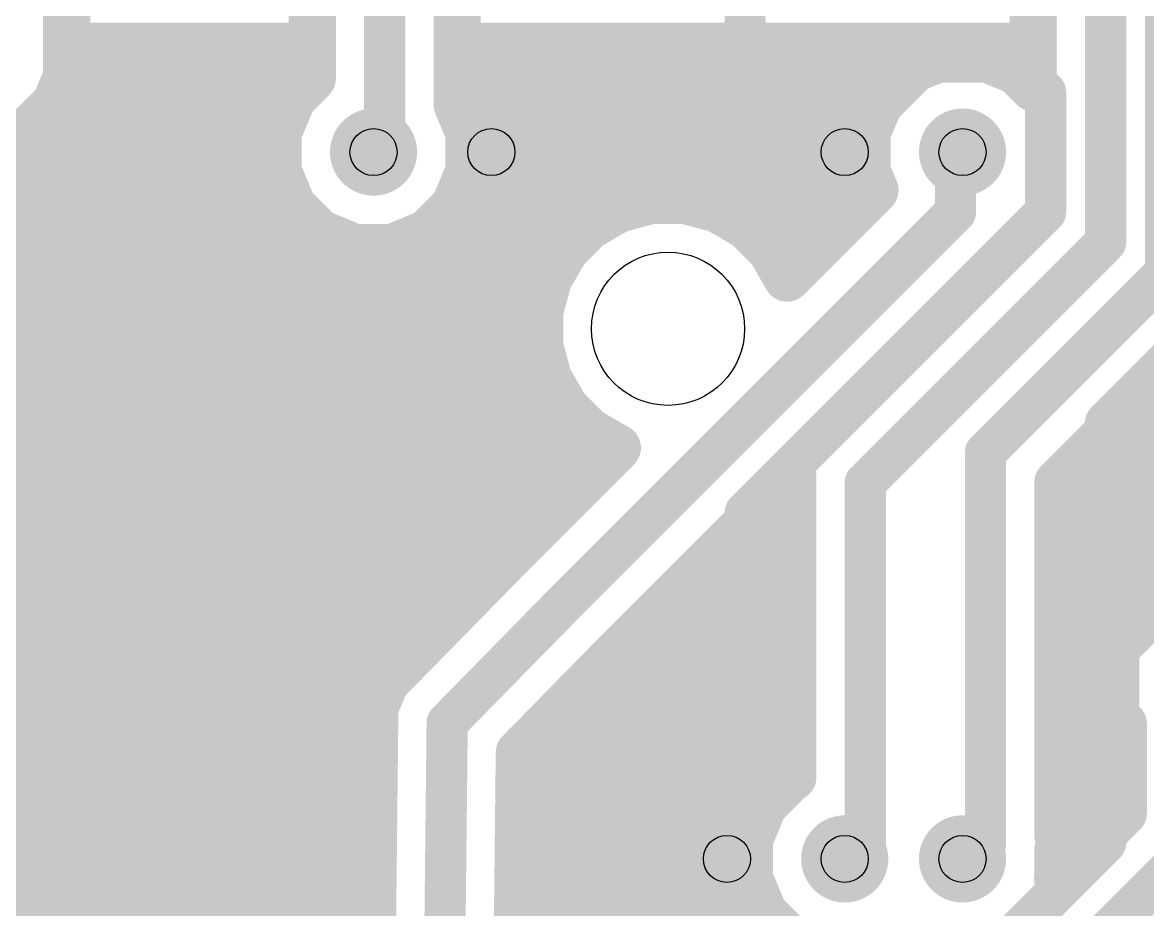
# Model space of a CAD drawing. Extents: x 0 to 108, y 0 to 85.
# Drawn here: x 36.88 to 61.14, y 48.44 to 67.56 of the extents above; entities that cross this region are included whole.
import ezdxf

# ---------------------------------------------------------------- set-up
doc = ezdxf.new("R2010")
doc.units = 0
for name, color, linetype in [('16', 174, 'CONTINUOUS'), ('17', 94, 'CONTINUOUS'), ('20', 178, 'CONTINUOUS'), ('44', 250, 'CONTINUOUS')]:
    doc.layers.add(name, color=color, linetype=linetype)

# ---------------------------------------------------------------- blocks, each defined once
blk = doc.blocks.new('ROUNDP')
at = {"const_width": 0.5}
blk.add_lwpolyline([(0, -0.25, 1), (0, 0.25, 1), (0, -0.25)], format="xyb", dxfattribs=at)

msp = doc.modelspace()

# ---------------------------------------------------------------- linework, layer by layer
at = {"layer": '16'}
for points, const_width in [([(52.4637, 66.7131), (52.4637, 74.4855)], 0.889), ([(43.1292, 72.2757), (43.1292, 66.3588)], 1.016), ([(44.6913, 72.5424), (44.6913, 64.77)], 0.889), ([(46.2534, 65.7925), (46.2534, 71.8954)], 1.016), ([(37.8333, 66.4024), (37.8333, 71.1267)], 1.016), ([(61.5315, 62.1792), (61.5315, 69.9516)], 0.889), ([(60.2361, 69.3039), (60.2361, 62.8269)], 0.889), ([(58.674, 68.6569), (58.674, 66.1556)], 1.016), ([(37.8333, 67.056), (43.1292, 67.056)], 1.016), ([(46.2534, 67.056), (58.674, 67.056)], 1.016), ([(56.7408, 66.8274), (55.9846, 66.5142)], 1.016), ([(57.5592, 66.8274), (56.7408, 66.8274)], 1.016), ([(58.3154, 66.5142), (57.5592, 66.8274)], 1.016), ([(52.4637, 66.7131), (50.5206, 64.77)], 0.889), ([(54.4068, 64.77), (52.4637, 66.7131)], 0.889), ([(54.4068, 64.77), (56.3499, 66.7131)], 0.889), ([(55.9846, 66.5142), (55.4058, 65.9354)], 1.016), ([(56.3499, 66.7131), (58.293, 66.7131)], 0.889), ([(58.674, 66.1556), (58.3154, 66.5142)], 1.016), ([(58.293, 66.7131), (58.9407, 66.0654)], 0.889), ([(37.5955, 65.8282), (37.8333, 66.4024)], 1.016), ([(43.1292, 66.3588), (42.7058, 65.9354)], 1.016), ([(37.6832, 66.04), (42.8104, 66.04)], 1.016), ([(46.2534, 66.04), (55.5104, 66.04)], 1.016), ([(58.9407, 66.0654), (58.9407, 63.4746)], 0.889), ([(36.3474, 64.5802), (37.5955, 65.8282)], 1.016), ([(42.7058, 65.9354), (42.3926, 65.1792)], 1.016), ([(46.5074, 65.1792), (46.2534, 65.7925)], 1.016), ([(55.4058, 65.9354), (55.0926, 65.1792)], 1.016), ([(36.7912, 65.024), (42.3926, 65.024)], 1.016), ([(42.3926, 65.1792), (42.3926, 64.3608)], 1.016), ([(46.5074, 64.3608), (46.5074, 65.1792)], 1.016), ([(46.5074, 65.024), (55.0926, 65.024)], 1.016), ([(55.0926, 65.1792), (55.0926, 64.3608)], 1.016), ([(47.2821, 64.77), (34.3281, 51.816)], 0.889), ([(44.6913, 64.77), (44.45, 64.77)], 0.889), ([(47.2821, 64.77), (46.99, 64.77)], 0.889), ([(50.5206, 64.77), (47.2821, 64.77)], 0.889), ([(54.4068, 64.77), (54.61, 64.77)], 0.889), ([(56.9976, 63.4746), (56.9976, 64.77)], 0.889), ([(56.9976, 64.77), (57.15, 64.77)], 0.889), ([(66.0654, 64.77), (60.2361, 58.9407)], 0.889), ([(42.3926, 64.3608), (42.7058, 63.6046)], 1.016), ([(46.1942, 63.6046), (46.5074, 64.3608)], 1.016), ([(55.0926, 64.3608), (55.2631, 63.9492)], 1.016), ([(36.2013, 64.008), (42.5387, 64.008)], 1.016), ([(46.3613, 64.008), (55.2387, 64.008)], 1.016), ([(55.2631, 63.9492), (53.3662, 62.0524)], 1.016), ([(42.7058, 63.6046), (43.2846, 63.0258)], 1.016), ([(45.6154, 63.0258), (46.1942, 63.6046)], 1.016), ([(49.7314, 63.5399), (49.1, 63.1754)], 1.016), ([(50.4355, 63.7286), (49.7314, 63.5399)], 1.016), ([(51.1645, 63.7286), (50.4355, 63.7286)], 1.016), ([(51.8686, 63.5399), (51.1645, 63.7286)], 1.016), ([(52.5, 63.1754), (51.8686, 63.5399)], 1.016), ([(48.5775, 55.0545), (56.9976, 63.4746)], 0.889), ([(58.9407, 63.4746), (52.4637, 56.9976)], 0.889), ([(49.1, 63.1754), (48.5846, 62.66)], 1.016), ([(53.0154, 62.66), (52.5, 63.1754)], 1.016), ([(35.3738, 62.992), (43.3662, 62.992)], 1.016), ([(43.2846, 63.0258), (44.0408, 62.7126)], 1.016), ([(44.8592, 62.7126), (45.6154, 63.0258)], 1.016), ([(45.5338, 62.992), (48.9166, 62.992)], 1.016), ([(52.6834, 62.992), (54.3059, 62.992)], 1.016), ([(44.0408, 62.7126), (44.8592, 62.7126)], 1.016), ([(48.5846, 62.66), (48.2201, 62.0286)], 1.016), ([(53.3662, 62.0524), (53.0154, 62.66)], 1.016), ([(60.2361, 62.8269), (55.0545, 57.6453)], 0.889), ([(57.6453, 58.293), (61.5315, 62.1792)], 0.889), ([(33.9471, 61.976), (48.206, 61.976)], 1.016), ([(48.2201, 62.0286), (48.0314, 61.3245)], 1.016), ([(48.0314, 61.3245), (48.0314, 60.5955)], 1.016), ([(59.2074, 57.646), (62.8558, 61.2943)], 1.016), ([(33.9471, 60.96), (48.0314, 60.96)], 1.016), ([(48.0314, 60.5955), (48.2201, 59.8914)], 1.016), ([(33.9471, 59.944), (48.206, 59.944)], 1.016), ([(61.5054, 59.944), (74.422, 59.944)], 1.016), ([(48.2201, 59.8914), (48.5846, 59.26)], 1.016), ([(48.5846, 59.26), (49.1, 58.7446)], 1.016), ([(33.9471, 58.928), (48.9166, 58.928)], 1.016), ([(60.4894, 58.928), (74.4475, 58.928)], 1.016), ([(49.1, 58.7446), (49.7076, 58.3938)], 1.016), ([(60.2361, 58.9407), (60.2361, 49.8729)], 0.889), ([(49.7076, 58.3938), (47.687, 56.3731)], 1.016), ([(57.6453, 49.8729), (57.6453, 58.293)], 0.889), ([(33.9471, 57.912), (49.2259, 57.912)], 1.016), ([(49.6877, 53.9555), (53.4924, 57.7603)], 1.016), ([(53.4924, 57.7603), (53.4924, 51.294)], 1.016), ([(59.4734, 57.912), (74.8665, 57.912)], 1.016), ([(55.0545, 57.6453), (55.0545, 49.8729)], 0.889), ([(59.2074, 50.0398), (59.2074, 57.646)], 1.016), ([(33.9471, 56.896), (48.2099, 56.896)], 1.016), ([(52.4637, 56.9976), (52.4637, 49.8729)], 0.889), ([(52.6281, 56.896), (53.4924, 56.896)], 1.016), ([(59.2074, 56.896), (74.8665, 56.896)], 1.016), ([(47.6796, 56.37), (47.4674, 56.1535)], 1.016), ([(47.687, 56.3731), (47.6796, 56.37)], 1.016), ([(47.4674, 56.1535), (47.2532, 55.9394)], 1.016), ([(33.9471, 55.88), (47.1992, 55.88)], 1.016), ([(47.2501, 55.9319), (44.9333, 53.5688)], 1.016), ([(47.2532, 55.9394), (47.2501, 55.9319)], 1.016), ([(51.6121, 55.88), (53.4924, 55.88)], 1.016), ([(59.2074, 55.88), (74.8665, 55.88)], 1.016), ([(61.4935, 55.118), (60.452, 54.0765)], 1.016), ([(62.9665, 55.118), (61.4935, 55.118)], 1.016), ([(33.9471, 54.864), (46.2031, 54.864)], 1.016), ([(46.0375, 52.4637), (48.5775, 55.0545)], 0.889), ([(50.5961, 54.864), (53.4924, 54.864)], 1.016), ([(59.2074, 54.864), (61.2395, 54.864)], 1.016), ([(60.452, 54.0765), (60.452, 52.6035)], 1.016), ([(33.9471, 53.848), (45.2071, 53.848)], 1.016), ([(47.5927, 51.8187), (49.6877, 53.9555)], 1.016), ([(49.5822, 53.848), (53.4924, 53.848)], 1.016), ([(59.2074, 53.848), (60.452, 53.848)], 1.016), ([(44.7163, 53.3474), (44.7045, 53.3354)], 1.016), ([(44.7229, 53.3628), (44.7163, 53.3474)], 1.016), ([(44.9333, 53.5688), (44.7229, 53.3628)], 1.016), ([(44.7045, 53.3354), (44.5945, 53.0622)], 1.016), ([(44.5945, 53.0622), (44.4788, 52.7913)], 1.016), ([(33.9471, 52.832), (44.4962, 52.832)], 1.016), ([(44.4787, 52.7745), (44.4724, 52.7589)], 1.016), ([(44.4724, 52.7589), (44.4753, 52.4644)], 1.016), ([(44.4788, 52.7913), (44.4787, 52.7745)], 1.016), ([(48.5862, 52.832), (53.4924, 52.832)], 1.016), ([(59.2074, 52.832), (60.452, 52.832)], 1.016), ([(44.4753, 52.4644), (44.3717, 42.8731)], 1.016), ([(46.0375, 52.4637), (45.918, 41.402)], 0.889), ([(60.452, 52.6035), (60.6171, 52.4384)], 1.016), ([(60.6171, 52.4384), (60.6171, 50.5199)], 1.016), ([(33.9471, 51.816), (44.4683, 51.816)], 1.016), ([(47.5279, 45.8216), (47.5927, 51.8187)], 1.016), ([(47.5927, 51.816), (53.4924, 51.816)], 1.016), ([(59.2074, 51.816), (60.6171, 51.816)], 1.016), ([(53.4446, 51.2742), (52.8658, 50.6954)], 1.016), ([(53.4924, 51.294), (53.4446, 51.2742)], 1.016), ([(33.9471, 50.8), (44.4573, 50.8)], 1.016), ([(47.5817, 50.8), (52.9704, 50.8)], 1.016), ([(52.8658, 50.6954), (52.5526, 49.9392)], 1.016), ([(59.2074, 50.8), (60.6171, 50.8)], 1.016), ([(60.6171, 50.5199), (59.2, 49.1028)], 1.016), ([(59.2378, 49.8992), (59.2074, 50.0398)], 1.016), ([(33.9645, 49.784), (44.4464, 49.784)], 1.016), ([(47.5707, 49.784), (52.5526, 49.784)], 1.016), ([(52.4637, 49.8729), (52.07, 49.53)], 0.889), ([(52.5526, 49.9392), (52.5526, 49.1208)], 1.016), ([(53.7591, 41.4528), (62.1792, 49.8729)], 0.889), ([(55.0545, 49.8729), (54.61, 49.53)], 0.889), ([(57.6453, 49.8729), (57.15, 49.53)], 0.889), ([(60.2361, 49.8729), (57.6453, 47.2821)], 0.889), ([(59.2074, 49.732), (59.2378, 49.8992)], 1.016), ([(59.2074, 49.1208), (59.2074, 49.732)], 1.016), ([(59.2168, 49.784), (59.8812, 49.784)], 1.016), ([(52.4637, 49.2252), (52.07, 49.53)], 0.889), ([(52.4637, 48.5775), (52.4637, 49.2252)], 0.889), ([(52.5526, 49.1208), (52.8658, 48.3646)], 1.016), ([(59.2, 49.1028), (59.2074, 49.1208)], 1.016), ([(34.4036, 48.768), (44.4354, 48.768)], 1.016), ([(47.5598, 48.768), (52.6987, 48.768)], 1.016), ([(53.7591, 47.2821), (52.4637, 48.5775)], 0.889), ([(52.8658, 48.3646), (53.4446, 47.7858)], 1.016)]:
    msp.add_lwpolyline(points, dxfattribs=dict(at, const_width=const_width))
for points, const_width in [([(37.8333, 67.31, 1), (37.8333, 66.802)], 0.508), ([(43.1292, 66.802, 1), (43.1292, 67.31)], 0.508), ([(46.2534, 67.31, 1), (46.2534, 66.802)], 0.508), ([(58.674, 66.802, 1), (58.674, 67.31)], 0.508), ([(56.7408, 67.0814, 1), (56.7408, 66.5734)], 0.508), ([(56.838, 66.5927, 1), (56.6436, 67.0621)], 0.508), ([(57.6564, 67.0621, 1), (57.462, 66.5927)], 0.508), ([(57.5592, 66.5734, 1), (57.5592, 67.0814)], 0.508), ([(52.6209, 66.8703, 1), (52.3065, 66.5559)], 0.4445), ([(52.6209, 66.5559, 1), (52.3065, 66.8703)], 0.4445), ([(55.8874, 66.7488, 1), (56.0818, 66.2795)], 0.508), ([(56.1642, 66.3346, 1), (55.805, 66.6938)], 0.508), ([(56.3499, 66.9353, 1), (56.3499, 66.4908)], 0.4445), ([(56.5071, 66.5559, 1), (56.1927, 66.8703)], 0.4445), ([(58.495, 66.6938, 1), (58.1358, 66.3346)], 0.508), ([(58.4502, 66.8703, 1), (58.1358, 66.5559)], 0.4445), ([(58.2182, 66.2795, 1), (58.4126, 66.7488)], 0.508), ([(58.293, 66.4908, 1), (58.293, 66.9353)], 0.4445), ([(38.068, 66.3052, 1), (37.5986, 66.4996)], 0.508), ([(43.3088, 66.1792, 1), (42.9496, 66.5384)], 0.508), ([(52.2415, 66.7131, 1), (52.686, 66.7131)], 0.4445), ([(37.6832, 66.294, 1), (37.6832, 65.786)], 0.508), ([(37.5793, 66.4024, 1), (38.0873, 66.4024)], 0.508), ([(42.8104, 65.786, 1), (42.8104, 66.294)], 0.508), ([(42.8752, 66.3588, 1), (43.3832, 66.3588)], 0.508), ([(46.2534, 66.294, 1), (46.2534, 65.786)], 0.508), ([(55.5104, 65.786, 1), (55.5104, 66.294)], 0.508), ([(58.4944, 65.976, 1), (58.8536, 66.3352)], 0.508), ([(59.163, 66.0654, 1), (58.7184, 66.0654)], 0.4445), ([(37.7751, 65.6486, 1), (37.4159, 66.0078)], 0.508), ([(42.5262, 66.115, 1), (42.8854, 65.7558)], 0.508), ([(42.9405, 65.8382, 1), (42.4712, 66.0326)], 0.508), ([(46.4881, 65.8897, 1), (46.0187, 65.6953)], 0.508), ([(55.2262, 66.115, 1), (55.5854, 65.7558)], 0.508), ([(55.6405, 65.8382, 1), (55.1712, 66.0326)], 0.508), ([(58.42, 66.1556, 1), (58.928, 66.1556)], 0.508), ([(58.7835, 65.9082, 1), (59.0979, 66.2226)], 0.4445), ([(37.3608, 65.9254, 1), (37.8301, 65.731)], 0.508), ([(45.9994, 65.7925, 1), (46.5074, 65.7925)], 0.508), ([(36.7912, 65.278, 1), (36.7912, 64.77)], 0.508), ([(42.6466, 65.1792, 1), (42.1386, 65.1792)], 0.508), ([(42.1579, 65.2764, 1), (42.6273, 65.082)], 0.508), ([(42.3926, 64.77, 1), (42.3926, 65.278)], 0.508), ([(46.7614, 65.1792, 1), (46.2534, 65.1792)], 0.508), ([(46.5074, 65.278, 1), (46.5074, 64.77)], 0.508), ([(46.2727, 65.082, 1), (46.7421, 65.2764)], 0.508), ([(55.3466, 65.1792, 1), (54.8386, 65.1792)], 0.508), ([(54.8579, 65.2764, 1), (55.3273, 65.082)], 0.508), ([(55.0926, 64.77, 1), (55.0926, 65.278)], 0.508), ([(44.45, 64.9922, 1), (44.45, 64.5477)], 0.4445), ([(44.6913, 64.5477, 1), (44.6913, 64.9922)], 0.4445), ([(46.99, 64.9922, 1), (46.99, 64.5477)], 0.4445), ([(47.2821, 64.9922, 1), (47.2821, 64.5477)], 0.4445), ([(47.4393, 64.6128, 1), (47.1249, 64.9272)], 0.4445), ([(47.2821, 64.5477, 1), (47.2821, 64.9922)], 0.4445), ([(50.3634, 64.9272, 1), (50.6778, 64.6128)], 0.4445), ([(50.5206, 64.5477, 1), (50.5206, 64.9922)], 0.4445), ([(54.2496, 64.9272, 1), (54.564, 64.6128)], 0.4445), ([(54.4068, 64.9922, 1), (54.4068, 64.5477)], 0.4445), ([(54.2496, 64.6128, 1), (54.564, 64.9272)], 0.4445), ([(54.61, 64.5477, 1), (54.61, 64.9922)], 0.4445), ([(57.2199, 64.77, 1), (56.7754, 64.77)], 0.4445), ([(56.9976, 64.9922, 1), (56.9976, 64.5477)], 0.4445), ([(57.15, 64.5477, 1), (57.15, 64.9922)], 0.4445), ([(42.6273, 64.458, 1), (42.1579, 64.2636)], 0.508), ([(44.4691, 64.77, 1), (44.9136, 64.77)], 0.4445), ([(46.7421, 64.2636, 1), (46.2727, 64.458)], 0.508), ([(55.3273, 64.458, 1), (54.8579, 64.2636)], 0.508), ([(42.1386, 64.3608, 1), (42.6466, 64.3608)], 0.508), ([(46.2534, 64.3608, 1), (46.7614, 64.3608)], 0.508), ([(54.8386, 64.3608, 1), (55.3466, 64.3608)], 0.508), ([(42.5387, 63.754, 1), (42.5387, 64.262)], 0.508), ([(46.3613, 64.262, 1), (46.3613, 63.754)], 0.508), ([(55.0284, 63.852, 1), (55.4977, 64.0464)], 0.508), ([(55.4427, 63.7696, 1), (55.0835, 64.1288)], 0.508), ([(55.2387, 63.754, 1), (55.2387, 64.262)], 0.508), ([(42.8854, 63.7842, 1), (42.5262, 63.425)], 0.508), ([(46.3738, 63.425, 1), (46.0146, 63.7842)], 0.508), ([(49.8584, 63.32, 1), (49.6044, 63.7599)], 0.508), ([(50.4355, 63.9826, 1), (50.4355, 63.4746)], 0.508), ([(50.5012, 63.4833, 1), (50.3698, 63.9739)], 0.508), ([(51.2302, 63.9739, 1), (51.0988, 63.4833)], 0.508), ([(51.1645, 63.4746, 1), (51.1645, 63.9826)], 0.508), ([(51.9956, 63.7599, 1), (51.7416, 63.32)], 0.508), ([(42.4712, 63.5074, 1), (42.9405, 63.7018)], 0.508), ([(45.9595, 63.7018, 1), (46.4288, 63.5074)], 0.508), ([(49.6656, 63.7853, 1), (49.7971, 63.2946)], 0.508), ([(51.8029, 63.2946, 1), (51.9344, 63.7853)], 0.508), ([(57.1548, 63.3174, 1), (56.8404, 63.6318)], 0.4445), ([(59.0979, 63.3174, 1), (58.7835, 63.6318)], 0.4445), ([(48.973, 63.3954, 1), (49.227, 62.9555)], 0.508), ([(49.2796, 62.9958, 1), (48.9204, 63.355)], 0.508), ([(52.6796, 63.355, 1), (52.3204, 62.9958)], 0.508), ([(52.373, 62.9555, 1), (52.627, 63.3954)], 0.508), ([(56.7754, 63.4746, 1), (57.2199, 63.4746)], 0.4445), ([(58.7184, 63.4746, 1), (59.163, 63.4746)], 0.4445), ([(43.3818, 63.2605, 1), (43.1874, 62.7912)], 0.508), ([(43.105, 62.8462, 1), (43.4642, 63.2054)], 0.508), ([(43.3662, 62.738, 1), (43.3662, 63.246)], 0.508), ([(45.5338, 63.246, 1), (45.5338, 62.738)], 0.508), ([(45.4358, 63.2054, 1), (45.795, 62.8462)], 0.508), ([(45.7126, 62.7912, 1), (45.5182, 63.2605)], 0.508), ([(48.9166, 62.738, 1), (48.9166, 63.246)], 0.508), ([(52.6834, 63.246, 1), (52.6834, 62.738)], 0.508), ([(54.3059, 62.738, 1), (54.3059, 63.246)], 0.508), ([(44.0408, 62.9666, 1), (44.0408, 62.4586)], 0.508), ([(43.9436, 62.4779, 1), (44.138, 62.9473)], 0.508), ([(44.762, 62.9473, 1), (44.9564, 62.4779)], 0.508), ([(44.8592, 62.4586, 1), (44.8592, 62.9666)], 0.508), ([(48.405, 62.8396, 1), (48.7642, 62.4804)], 0.508), ([(48.8045, 62.533, 1), (48.3646, 62.787)], 0.508), ([(53.2354, 62.787, 1), (52.7955, 62.533)], 0.508), ([(52.8358, 62.4804, 1), (53.195, 62.8396)], 0.508), ([(60.3933, 62.6697, 1), (60.0789, 62.9841)], 0.4445), ([(60.0138, 62.8269, 1), (60.4584, 62.8269)], 0.4445), ([(48.0001, 62.1556, 1), (48.44, 61.9016)], 0.508), ([(48.4654, 61.9629, 1), (47.9747, 62.0944)], 0.508), ([(48.206, 61.722, 1), (48.206, 62.23)], 0.508), ([(53.1866, 62.232, 1), (53.5458, 61.8728)], 0.508), ([(53.1463, 61.9254, 1), (53.5862, 62.1794)], 0.508), ([(61.3092, 62.1792, 1), (61.7538, 62.1792)], 0.4445), ([(48.2854, 61.3245, 1), (47.7774, 61.3245)], 0.508), ([(47.7861, 61.3902, 1), (48.2767, 61.2588)], 0.508), ([(48.0314, 60.706, 1), (48.0314, 61.214)], 0.508), ([(48.2767, 60.6612, 1), (47.7861, 60.5298)], 0.508), ([(47.7774, 60.5955, 1), (48.2854, 60.5955)], 0.508), ([(48.206, 59.69, 1), (48.206, 60.198)], 0.508), ([(61.5054, 60.198, 1), (61.5054, 59.69)], 0.508), ([(48.44, 60.0184, 1), (48.0001, 59.7644)], 0.508), ([(47.9747, 59.8256, 1), (48.4654, 59.9571)], 0.508), ([(48.7642, 59.4396, 1), (48.405, 59.0804)], 0.508), ([(48.3646, 59.133, 1), (48.8045, 59.387)], 0.508), ([(48.9166, 58.674, 1), (48.9166, 59.182)], 0.508), ([(60.4894, 59.182, 1), (60.4894, 58.674)], 0.508), ([(49.227, 58.9645, 1), (48.973, 58.5246)], 0.508), ([(60.0789, 59.0979, 1), (60.3933, 58.7835)], 0.4445), ([(60.4584, 58.9407, 1), (60.0138, 58.9407)], 0.4445), ([(48.9204, 58.565, 1), (49.2796, 58.9242)], 0.508), ([(49.8872, 58.2142, 1), (49.528, 58.5734)], 0.508), ([(49.5806, 58.1738, 1), (49.8346, 58.6137)], 0.508), ([(57.8676, 58.293, 1), (57.4231, 58.293)], 0.4445), ([(57.4881, 58.4502, 1), (57.8025, 58.1358)], 0.4445), ([(49.2259, 57.658, 1), (49.2259, 58.166)], 0.508), ([(53.7464, 57.7603, 1), (53.2384, 57.7603)], 0.508), ([(53.672, 57.5807, 1), (53.3128, 57.9399)], 0.508), ([(59.4734, 58.166, 1), (59.4734, 57.658)], 0.508), ([(54.8973, 57.8025, 1), (55.2117, 57.4881)], 0.4445), ([(55.2768, 57.6453, 1), (54.8323, 57.6453)], 0.4445), ([(59.4614, 57.646, 1), (58.9534, 57.646)], 0.508), ([(59.0278, 57.8256, 1), (59.387, 57.4664)], 0.508), ([(48.2099, 56.642, 1), (48.2099, 57.15)], 0.508), ([(52.3065, 57.1548, 1), (52.6209, 56.8404)], 0.4445), ([(52.686, 56.9976, 1), (52.2415, 56.9976)], 0.4445), ([(52.6281, 57.15, 1), (52.6281, 56.642)], 0.508), ([(53.4924, 56.642, 1), (53.4924, 57.15)], 0.508), ([(59.2074, 57.15, 1), (59.2074, 56.642)], 0.508), ([(47.5801, 56.6037, 1), (47.779, 56.1362)], 0.508), ([(47.5074, 56.5527, 1), (47.8666, 56.1935)], 0.508), ([(47.8609, 56.1921, 1), (47.4982, 56.5478)], 0.508), ([(47.7864, 56.1394, 1), (47.5875, 56.6068)], 0.508), ([(47.286, 56.3313, 1), (47.6488, 55.9757)], 0.508), ([(47.647, 55.9739, 1), (47.2878, 56.3331)], 0.508), ([(47.0155, 56.0291, 1), (47.4848, 55.8348)], 0.508), ([(47.0736, 56.119, 1), (47.4328, 55.7598)], 0.508), ([(47.4879, 55.8422, 1), (47.0185, 56.0365)], 0.508), ([(47.4315, 55.7541, 1), (47.0688, 56.1098)], 0.508), ([(47.1992, 55.626, 1), (47.1992, 56.134)], 0.508), ([(51.6121, 56.134, 1), (51.6121, 55.626)], 0.508), ([(53.4924, 55.626, 1), (53.4924, 56.134)], 0.508), ([(59.2074, 56.134, 1), (59.2074, 55.626)], 0.508), ([(61.4935, 55.372, 1), (61.4935, 54.864)], 0.508), ([(61.6731, 54.9384, 1), (61.3139, 55.2976)], 0.508), ([(46.2031, 54.61, 1), (46.2031, 55.118)], 0.508), ([(48.4203, 55.2117, 1), (48.7347, 54.8973)], 0.4445), ([(48.7362, 54.8989, 1), (48.4188, 55.2101)], 0.4445), ([(50.5961, 55.118, 1), (50.5961, 54.61)], 0.508), ([(53.4924, 54.61, 1), (53.4924, 55.118)], 0.508), ([(59.2074, 55.118, 1), (59.2074, 54.61)], 0.508), ([(61.2395, 54.61, 1), (61.2395, 55.118)], 0.508), ([(60.706, 54.0765, 1), (60.198, 54.0765)], 0.508), ([(45.2071, 53.594, 1), (45.2071, 54.102)], 0.508), ([(49.5822, 54.102, 1), (49.5822, 53.594)], 0.508), ([(49.5081, 54.1351, 1), (49.8673, 53.7759)], 0.508), ([(49.869, 53.7777, 1), (49.5063, 54.1333)], 0.508), ([(53.4924, 53.594, 1), (53.4924, 54.102)], 0.508), ([(59.2074, 54.102, 1), (59.2074, 53.594)], 0.508), ([(60.2724, 54.2561, 1), (60.6316, 53.8969)], 0.508), ([(60.452, 53.594, 1), (60.452, 54.102)], 0.508), ([(44.9565, 53.2631, 1), (44.4892, 53.4625)], 0.508), ([(44.8976, 53.1695, 1), (44.5349, 53.5252)], 0.508), ([(44.752, 53.7466, 1), (45.1147, 53.391)], 0.508), ([(45.111, 53.3873, 1), (44.7557, 53.7503)], 0.508), ([(44.5232, 53.5132, 1), (44.8859, 53.1576)], 0.508), ([(44.4827, 53.4471, 1), (44.9499, 53.2477)], 0.508), ([(44.9401, 53.2405, 1), (44.4689, 53.4303)], 0.508), ([(44.5452, 53.5443, 1), (44.9005, 53.1813)], 0.508), ([(44.3589, 53.1571, 1), (44.8301, 52.9673)], 0.508), ([(44.8281, 52.9624, 1), (44.3609, 53.1619)], 0.508), ([(44.7264, 52.7615, 1), (44.2184, 52.7564)], 0.508), ([(44.2452, 52.891, 1), (44.7124, 52.6915)], 0.508), ([(44.7328, 52.7885, 1), (44.2249, 52.794)], 0.508), ([(44.7143, 52.6796, 1), (44.2431, 52.8694)], 0.508), ([(44.4962, 52.578, 1), (44.4962, 53.086)], 0.508), ([(48.5862, 53.086, 1), (48.5862, 52.578)], 0.508), ([(53.4924, 52.578, 1), (53.4924, 53.086)], 0.508), ([(59.2074, 53.086, 1), (59.2074, 52.578)], 0.508), ([(60.452, 52.578, 1), (60.452, 53.086)], 0.508), ([(44.2368, 52.8538, 1), (44.708, 52.6641)], 0.508), ([(44.7293, 52.4617, 1), (44.2213, 52.4672)], 0.508), ([(44.2247, 52.7772, 1), (44.7327, 52.7718)], 0.508), ([(46.2597, 52.4613, 1), (45.8153, 52.4661)], 0.4445), ([(60.6316, 52.7831, 1), (60.2724, 52.4239)], 0.508), ([(60.8711, 52.4384, 1), (60.3631, 52.4384)], 0.508), ([(44.2213, 52.4619, 1), (44.7293, 52.467)], 0.508), ([(45.8788, 52.6193, 1), (46.1962, 52.3081)], 0.4445), ([(60.198, 52.6035, 1), (60.706, 52.6035)], 0.508), ([(60.4375, 52.2588, 1), (60.7967, 52.618)], 0.508), ([(44.4683, 51.562, 1), (44.4683, 52.07)], 0.508), ([(47.8467, 51.8159, 1), (47.3387, 51.8214)], 0.508), ([(47.5927, 52.07, 1), (47.5927, 51.562)], 0.508), ([(47.4113, 51.9965, 1), (47.7741, 51.6409)], 0.508), ([(53.4924, 51.562, 1), (53.4924, 52.07)], 0.508), ([(59.2074, 52.07, 1), (59.2074, 51.562)], 0.508), ([(60.6171, 51.562, 1), (60.6171, 52.07)], 0.508), ([(53.3474, 51.5088, 1), (53.5418, 51.0395)], 0.508), ([(53.6242, 51.0946, 1), (53.265, 51.4538)], 0.508), ([(53.5896, 51.0593, 1), (53.3952, 51.5287)], 0.508), ([(53.2384, 51.294, 1), (53.7464, 51.294)], 0.508), ([(44.4573, 50.546, 1), (44.4573, 51.054)], 0.508), ([(47.5817, 51.054, 1), (47.5817, 50.546)], 0.508), ([(53.1005, 50.5982, 1), (52.6312, 50.7926)], 0.508), ([(52.9704, 50.546, 1), (52.9704, 51.054)], 0.508), ([(59.2074, 51.054, 1), (59.2074, 50.546)], 0.508), ([(60.6171, 50.546, 1), (60.6171, 51.054)], 0.508), ([(52.6862, 50.875, 1), (53.0454, 50.5158)], 0.508), ([(60.7967, 50.3403, 1), (60.4375, 50.6995)], 0.508), ([(60.3631, 50.5199, 1), (60.8711, 50.5199)], 0.508), ([(59.4557, 50.0934, 1), (58.9591, 49.9861)], 0.508), ([(44.4464, 49.53, 1), (44.4464, 50.038)], 0.508), ([(47.5707, 50.038, 1), (47.5707, 49.53)], 0.508), ([(52.8066, 49.9392, 1), (52.2986, 49.9392)], 0.508), ([(52.3179, 50.0364, 1), (52.7873, 49.842)], 0.508), ([(52.6097, 49.7053, 1), (52.3177, 50.0405)], 0.4445), ([(52.5526, 49.53, 1), (52.5526, 50.038)], 0.508), ([(55.1903, 49.6969, 1), (54.9187, 50.0489)], 0.4445), ([(57.7718, 49.6902, 1), (57.5188, 50.0556)], 0.4445), ([(58.9534, 50.0398, 1), (59.4614, 50.0398)], 0.508), ([(59.4614, 49.732, 1), (58.9534, 49.732)], 0.508), ([(59.2168, 50.038, 1), (59.2168, 49.53)], 0.508), ([(59.4877, 49.8537, 1), (58.9879, 49.9446)], 0.508), ([(59.8812, 49.53, 1), (59.8812, 50.038)], 0.508), ([(60.3933, 49.7157, 1), (60.0789, 50.0301)], 0.4445), ([(52.2061, 49.7057, 1), (51.9339, 49.3543)], 0.4445), ([(52.2415, 49.8729, 1), (52.686, 49.8729)], 0.4445), ([(54.8323, 49.8729, 1), (55.2768, 49.8729)], 0.4445), ([(57.4231, 49.8729, 1), (57.8676, 49.8729)], 0.4445), ([(58.9575, 49.7775, 1), (59.4573, 49.6866)], 0.508), ([(58.9895, 49.8455, 1), (59.4861, 49.9528)], 0.508), ([(60.0138, 49.8729, 1), (60.4584, 49.8729)], 0.4445), ([(51.924, 49.6976, 1), (52.216, 49.3624)], 0.4445), ([(54.4742, 49.706, 1), (54.7458, 49.354)], 0.4445), ([(57.0235, 49.7127, 1), (57.2765, 49.3473)], 0.4445), ([(52.686, 49.2252, 1), (52.2415, 49.2252)], 0.4445), ([(52.7873, 49.218, 1), (52.3179, 49.0236)], 0.508), ([(52.3276, 49.0495, 1), (52.5998, 49.4009)], 0.4445), ([(59.0203, 49.2824, 1), (59.3796, 48.9232)], 0.508), ([(59.4421, 49.0235, 1), (58.9727, 49.218)], 0.508), ([(44.4354, 48.514, 1), (44.4354, 49.022)], 0.508), ([(47.5598, 49.022, 1), (47.5598, 48.514)], 0.508), ([(52.2986, 49.1208, 1), (52.8066, 49.1208)], 0.508), ([(52.6987, 48.514, 1), (52.6987, 49.022)], 0.508), ([(58.9653, 49.2, 1), (59.4346, 49.0056)], 0.508), ([(58.9534, 49.1208, 1), (59.4614, 49.1208)], 0.508), ([(52.6209, 48.7347, 1), (52.3065, 48.4203)], 0.4445), ([(52.2415, 48.5775, 1), (52.686, 48.5775)], 0.4445), ([(53.0454, 48.5442, 1), (52.6862, 48.185)], 0.508), ([(52.6312, 48.2674, 1), (53.1005, 48.4618)], 0.508)]:
    msp.add_lwpolyline(points, format="xyb", dxfattribs=dict(at, const_width=const_width))
at = {"layer": '20'}
msp.add_circle((50.8, 60.96), 1.651, dxfattribs=at)
at = {"layer": '44'}
for centre in [(44.45, 64.77), (46.99, 64.77), (54.61, 64.77), (57.15, 64.77), (52.07, 49.53), (54.61, 49.53), (57.15, 49.53)]:
    msp.add_circle(centre, 0.508, dxfattribs=at)

# ---------------------------------------------------------------- block references
at = {"layer": '17', "xscale": 1.8796, "yscale": 1.8796}
for p in [(44.45, 64.77), (46.99, 64.77), (54.61, 64.77), (57.15, 64.77), (52.07, 49.53), (54.61, 49.53), (57.15, 49.53)]:
    msp.add_blockref('ROUNDP', p, dxfattribs=at)

doc.saveas('drawing.dxf')
